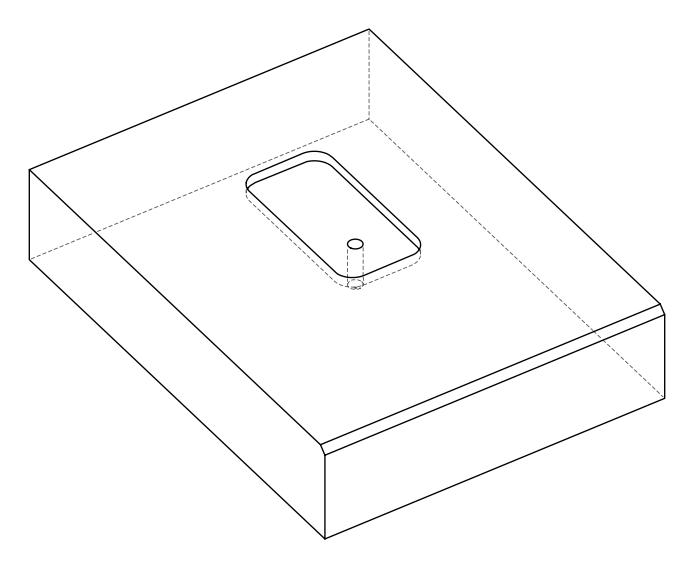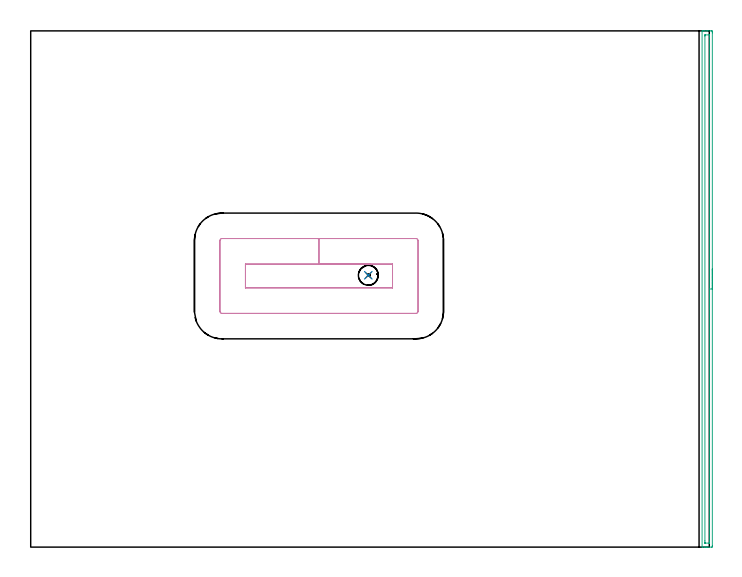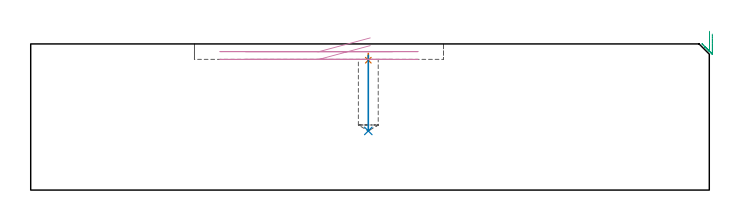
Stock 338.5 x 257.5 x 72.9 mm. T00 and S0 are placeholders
(PLAN: 4 operations, 3 tool changes, 6.5 min)
(1 SPOT_DRILL | STEP1POCKET | NXT0321_9005460120000 | 0.03 min | 760 mm3)
(2 DRILL_BLIND_HOLE_INTO_CENTER | STEP1POCKET | UGT0301_494 | 0.15 min | 2641 mm3)
(3 AREA_MILL | FG_CHAMFER_SURFACE | UGT0205_001 | 4.31 min | 3355 mm3)
(4 MILL_RECTANGULAR_POCKET | POCKET_RECTANGULAR_STRAIGHT | UGT0201_109 | Follow Part, ap 6.35, ae 75% | 2.04 min | 57918 mm3)
(TOOL NXT0321_9005460120000 | NC Spot Drill, 142deg, 12mm, Carbide, Uncoated | D12 PA142 FL30 Z2)
(TOOL UGT0301_494 | Carbide Drill 9.9 mm | D9.9 PA118 FL87 Z2)
(TOOL UGT0205_001 | Chamfer Mill 20 x 3 x 45 deg. | D20 FL50 Z2)
(TOOL UGT0201_109 | End Mill 25.4 mm | D25.4 FL25 Z2)
(OP 1 SPOT_DRILL)
G17 G21 G94 G90
T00 M6
G54
G17 G0 G90 X168.4 Y135.6 S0 M3
G43 Z82.9 H0
G94 G81 G98 Z64.774 F250. R68.2
G80
M5
M2
(OP 2 DRILL_BLIND_HOLE_INTO_CENTER)
G17 G21 G94 G90
T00 M6
G54
G17 G0 G90 X168.4 Y135.6 S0 M3
G43 Z82.9 H0
G94 G81 G98 Z29.5 F250. R67.2
G80
M5
M2
(OP 3 AREA_MILL)
G17 G21 G94 G90
T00 M6
G54
G17 G0 G90 X340. Y138.75 S1061 M3
G43 Z82.9 H0
Z77.8
G94 G1 Y138.712 Z76.928 F250.
Y138.598 Z76.063
Y138.409 Z75.212
Y138.147 Z74.38
Y137.813 Z73.574
Y137.41 Z72.8
Y136.942 Z72.064
Y136.41 Z71.372
Y135.821 Z70.729
Y135.178 Z70.14
Y134.486 Z69.608
Y133.75 Z69.14
Y132.976 Z68.737
Y132.17 Z68.403
Y131.338 Z68.141
Y130.486 Z67.952
Y129.622 Z67.838
Y128.75 Z67.8
Y0.612
X339.997 Y0.246 Z67.801
X339.992 Y0.01 Z67.804
X339.638 Y0. Z68.158
X337.888 Z69.906
X337.338 Z70.459
X337.012 Z70.783
X336.462 Z71.334
X336.137 Z71.657
X335.169 Z72.63
X335.033 Y0.002 Z72.759
X334.902 Y0.01 Z72.888
X334.9 Y0.166 Z72.9
Y257.334
X334.902 Y257.49 Z72.888
X335.033 Y257.498 Z72.759
X335.169 Y257.5 Z72.63
X335.487 Z72.312
X336.137 Z71.657
X337.338 Z70.459
X337.888 Z69.906
X339.363 Z68.433
X339.638 Y257.497 Z68.158
X339.992 Y257.49 Z67.804
X339.997 Y257.255 Z67.8
X340. Y256.888
Y256.518
Y128.75
X338.586 Z69.214
X338.585 Y2.579 Z69.215
X338.584 Y2.398 Z69.216
X338.579 Y2.043 Z69.221
X338.575 Y2.01 Z69.225
X338.512 Y2.006 Z69.288
X338.408 Y2.002 Z69.392
X338.278 Y2. Z69.522
X336.527 Y2.001 Z71.273
X336.37 Y2.006 Z71.43
X336.341 Y2.01 Z71.459
X336.321 Y2.016 Z71.479
X336.32 Y2.051 Z71.48
X336.316 Y2.216 Z71.484
X336.315 Y2.398 Z71.485
X336.314 Y3.111 Z71.486
X336.315 Y254.921 Z71.485
X336.316 Y255.102 Z71.484
X336.321 Y255.457 Z71.479
X336.325 Y255.49 Z71.475
X336.388 Y255.494 Z71.412
X336.492 Y255.498 Z71.308
X336.623 Y255.5 Z71.177
X338.373 Y255.499 Z69.427
X338.53 Y255.494 Z69.27
X338.559 Y255.49 Z69.241
X338.579 Y255.484 Z69.221
X338.58 Y255.449 Z69.22
X338.584 Y255.284 Z69.216
X338.585 Y255.102 Z69.215
X338.586 Y254.389 Z69.214
Y128.75
Y127.878 Z69.252
Y127.014 Z69.366
Y126.162 Z69.555
Y125.33 Z69.817
Y124.524 Z70.151
Y123.75 Z70.554
Y123.014 Z71.023
Y122.322 Z71.554
Y121.679 Z72.143
Y121.09 Z72.786
Y120.558 Z73.478
Y120.09 Z74.214
Y119.687 Z74.988
Y119.353 Z75.794
Y119.091 Z76.626
Y118.902 Z77.478
Y118.788 Z78.343
Y118.75 Z79.214
G0 Z82.9
M5
M2
(OP 4 MILL_RECTANGULAR_POCKET)
G17 G21 G94 G90
T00 M6
G54
G17 G0 G90 X169.364 Y141.2 S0 M3
G43 Z82.9 H0
Z75.9
G94 G1 X143.8 Z69.05 F250.
X107.1 F500.
Y129.3
X180.5
Y141.2
X143.8
Y153.9
X95.4
G3 X94.4 Y152.9 R1.
G1 Y117.6
G3 X95.4 Y116.6 R1.
G1 X192.2
G3 X193.2 Y117.6 R1.
G1 Y152.9
G3 X192.2 Y153.9 R1.
G1 X143.8
X142.8
G0 X169.364 Y141.2 Z72.05
G1 X143.8 Z65.2 F250.
X107.1 F500.
Y129.3
X180.5
Y141.2
X143.8
Y153.9
X95.4
G3 X94.4 Y152.9 R1.
G1 Y117.6
G3 X95.4 Y116.6 R1.
G1 X192.2
G3 X193.2 Y117.6 R1.
G1 Y152.9
G3 X192.2 Y153.9 R1.
G1 X143.8
X142.8
G0 Z82.9
M5
M2
